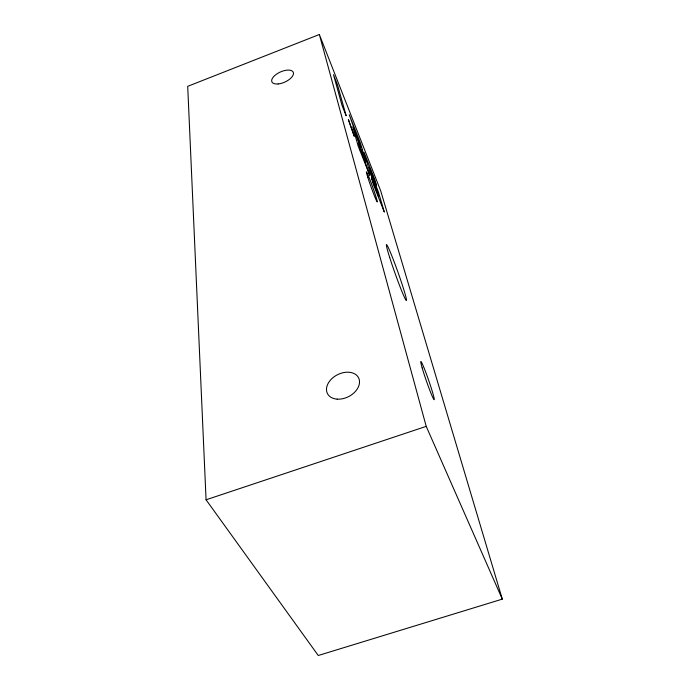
<?xml version="1.0" encoding="UTF-8"?>
<svg xmlns="http://www.w3.org/2000/svg" width="690" height="690" viewBox="0 0 690 690"><rect width="100%" height="100%" fill="white"/><g stroke="black" fill="none" stroke-linecap="round" stroke-linejoin="round"><path stroke-width="1.03" d="M319.358 34.5L187.706 86.336L206.069 499.793L318.271 655.5L502.294 599.127L380.69 190.845L319.358 34.5L426.213 426.368L502.294 599.127M359.628 148.048L361.638 147.289M360.223 150.118L362.241 149.359M206.069 499.793L426.213 426.368M346.121 115.661L341.964 105.173L333.494 74.684L337.522 84.93L346.121 115.661M354.229 136.137L348.398 119.551L354.229 136.137M369.702 175.182L358.188 146.133L352.728 126.934L360.335 146.22L349.252 114.721L360.456 143.192L365.907 162.038L358.369 142.968L369.702 175.182M384.252 211.89L373.428 184.575L371.487 177.908L378.724 196.193L376.783 189.586L369.581 171.362L364.079 152.404L374.644 179.253L376.498 185.55L369.469 167.722L371.324 174.078L378.387 191.967L384.252 211.89M389.729 257.612A29.696 1.561 70.4 0 0 406.298 300.495A29.696 1.561 70.4 0 0 393.274 259.526A29.696 1.561 70.4 0 0 389.729 257.612M278.156 83.956A11.721 5.52 -24.3 0 0 293.431 72.769A11.721 5.52 -24.3 0 0 276.121 74.442A11.721 5.52 -24.3 0 0 278.156 83.956M367.873 177.597A16.025 0.75 70.2 0 0 377.111 201.825A16.025 0.75 70.2 0 0 370.565 181.289A16.025 0.75 70.2 0 0 367.873 177.597M337.117 399.139A17.448 12.273 -26.9 0 0 359.318 379.914A17.448 12.273 -26.9 0 0 332.58 377.999A17.448 12.273 -26.9 0 0 337.117 399.139M422.177 367.934A20.269 1.19 70.8 0 0 433.794 399.363A20.269 1.19 70.8 0 0 426.601 374.532A20.269 1.19 70.8 0 0 422.177 367.934"/></g></svg>
